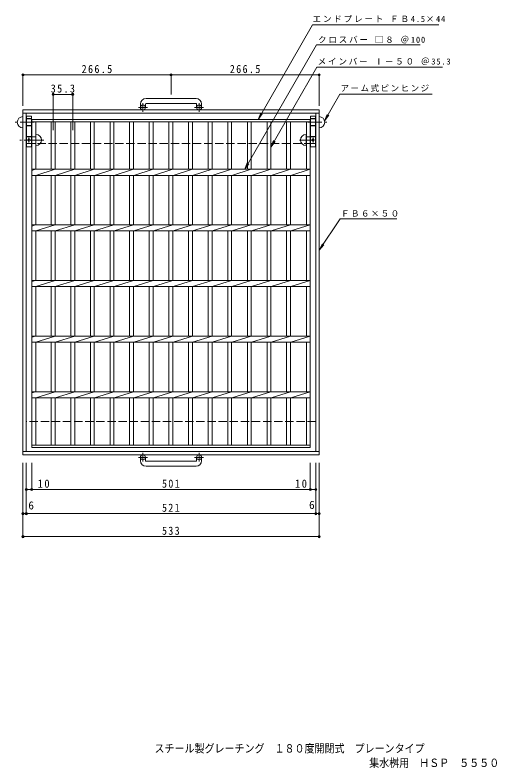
# Model space of a CAD drawing. Units: millimetres, scale not verified. Extents: x -677 to 866, y -688 to 666.
# Drawn here: x -677 to 190, y -688 to 666 of the extents above; entities that cross this region are included whole.
import ezdxf
from ezdxf.enums import TextEntityAlignment as Align

# ---------------------------------------------------------------- set-up
doc = ezdxf.new("R2010")
doc.units = ezdxf.units.MM
doc.header["$LTSCALE"] = 5
doc.header["$PDMODE"] = 32
doc.header["$PDSIZE"] = 4
doc.linetypes.add('CHAIN1', pattern=[8, 5, -1, 1, -1])
doc.linetypes.add('DASHED3', pattern=[4, 3, -1])
for name, color, linetype, lineweight in [('B-1', 2, 'Continuous', 9), ('B-2', 3, 'Continuous', 9), ('B-4', 7, 'Continuous', 9), ('B-5', 7, 'Continuous', 9), ('B-8', 3, 'Continuous', 9)]:
    doc.layers.add(name, color=color, linetype=linetype, lineweight=lineweight)
doc.layers.add('F-5_F-5ﾚｲﾔ', color=2, linetype='Continuous')
doc.styles.add('ＭＳ ゴシック', font='')
doc.styles.get('ＭＳ ゴシック').set_extended_font_data('MS Gothic')

msp = doc.modelspace()

# ---------------------------------------------------------------- linework, layer by layer
at = {"layer": 'B-1'}
for p, q in [((-351.429, 515.96), (-441.429, 515.96)), ((-451.429, 505.96), (-451.429, 499.859)), ((-442.429, 505.96), (-442.429, 499.859)), ((-441.429, 506.959), (-351.429, 506.959)), ((-350.429, 505.96), (-350.429, 499.859)), ((-341.429, 505.96), (-341.429, 499.859)), ((-662.929, 495.359), (-129.929, 495.359)), ((-662.929, -124.641), (-662.929, 495.359)), ((-662.929, 489.359), (-129.929, 489.359)), ((-656.929, -118.641), (-656.929, 489.359)), ((-135.929, 489.359), (-135.929, -118.641)), ((-129.929, 495.359), (-129.929, -124.641)), ((-129.929, -118.641), (-662.929, -118.641)), ((-129.929, -124.641), (-662.929, -124.641)), ((-451.429, -135.241), (-451.429, -129.141)), ((-442.429, -135.241), (-442.429, -129.141)), ((-350.429, -135.241), (-350.429, -129.141)), ((-341.429, -135.241), (-341.429, -129.141)), ((-441.429, -136.241), (-351.429, -136.241)), ((-351.429, -145.241), (-441.429, -145.241))]:
    msp.add_line(p, q, dxfattribs=at)
at = {"layer": 'B-1', "linetype": 'CHAIN1'}
for p, q in [((-446.929, 491.752), (-446.929, 507.349)), ((-345.929, 491.752), (-345.929, 507.349)), ((-438.766, 499.859), (-455.173, 499.859)), ((-337.766, 499.859), (-354.173, 499.859)), ((-446.929, -121.033), (-446.929, -136.631)), ((-345.929, -121.033), (-345.929, -136.631)), ((-438.766, -129.141), (-455.173, -129.141)), ((-337.766, -129.141), (-354.173, -129.141))]:
    msp.add_line(p, q, dxfattribs=at)
at = {"layer": 'B-1', "linetype": 'DASHED3'}
for p, q in [((-656.929, 435.359), (-135.929, 435.359)), ((-135.929, -64.641), (-656.929, -64.641))]:
    msp.add_line(p, q, dxfattribs=at)
at = {"layer": 'B-1'}
for centre in [(-446.929, 499.859), (-345.929, 499.859), (-446.929, -129.141), (-345.929, -129.141)]:
    msp.add_circle(centre, 4.5, dxfattribs=at)
for centre, radius, start, end in [((-441.429, 505.96), 10, 90, 180), ((-351.429, 505.96), 10, 0, 90), ((-441.429, 505.96), 1, 90, 180), ((-351.429, 505.96), 1, 0, 90), ((-441.429, -135.241), 10, 180, 270), ((-441.429, -135.241), 1, 180, 270), ((-351.429, -135.241), 10, 270, 0), ((-351.429, -135.241), 1, 270, 0)]:
    msp.add_arc(centre, radius, start, end, dxfattribs=at)
at = {"layer": 'B-2'}
for p, q in [((-656.429, 479.359), (-656.929, 479.359)), ((-646.929, 478.359), (-145.929, 478.359)), ((-646.929, -111.641), (-646.929, 478.359)), ((-646.929, 473.86), (-145.929, 473.86)), ((-639.929, 388.86), (-639.929, 473.86)), ((-612.029, 473.86), (-612.029, 388.86)), ((-605.029, 473.86), (-605.029, 388.86)), ((-576.728, 473.86), (-576.728, 388.86)), ((-569.729, 473.86), (-569.729, 388.86)), ((-541.428, 473.86), (-541.428, 388.86)), ((-534.428, 473.86), (-534.428, 388.86)), ((-506.129, 473.86), (-506.129, 388.86)), ((-499.129, 473.86), (-499.129, 388.86)), ((-470.828, 473.86), (-470.828, 388.86)), ((-463.828, 473.86), (-463.828, 388.86)), ((-435.528, 473.86), (-435.528, 388.86)), ((-428.528, 473.86), (-428.528, 388.86)), ((-400.228, 473.86), (-400.228, 388.86)), ((-393.228, 473.86), (-393.228, 388.86)), ((-364.928, 473.86), (-364.928, 388.86)), ((-357.928, 473.86), (-357.928, 388.86)), ((-329.628, 473.86), (-329.628, 388.86)), ((-322.628, 473.86), (-322.628, 388.86)), ((-294.328, 473.86), (-294.328, 388.86)), ((-287.327, 473.86), (-287.327, 388.86)), ((-259.027, 473.86), (-259.027, 388.86)), ((-252.027, 473.86), (-252.027, 388.86)), ((-223.727, 473.86), (-223.727, 388.86)), ((-216.727, 473.86), (-216.727, 388.86)), ((-188.427, 473.86), (-188.427, 388.86)), ((-181.427, 473.86), (-181.427, 388.86)), ((-152.93, 473.86), (-152.93, 388.86)), ((-145.929, 478.359), (-145.929, -111.641)), ((-136.429, 479.359), (-135.929, 479.359)), ((-656.429, 467.359), (-656.929, 467.359)), ((-136.429, 467.359), (-135.929, 467.359)), ((-646.929, 386.779), (-640.329, 388.86)), ((-646.929, 388.86), (-145.929, 388.86)), ((-639.929, 377.86), (-605.029, 388.86)), ((-604.628, 377.86), (-569.729, 388.86)), ((-569.329, 377.86), (-534.429, 388.86)), ((-534.028, 377.86), (-499.129, 388.86)), ((-498.729, 377.86), (-463.829, 388.86)), ((-463.429, 377.86), (-428.529, 388.86)), ((-428.128, 377.86), (-393.229, 388.86)), ((-392.828, 377.86), (-357.928, 388.86)), ((-357.528, 377.86), (-322.628, 388.86)), ((-322.228, 377.86), (-287.328, 388.86)), ((-286.928, 377.86), (-252.028, 388.86)), ((-251.627, 377.86), (-216.728, 388.86)), ((-216.327, 377.86), (-181.427, 388.86)), ((-181.027, 377.86), (-146.127, 388.86)), ((-646.929, 377.86), (-145.929, 377.86)), ((-639.929, 288.859), (-639.929, 377.86)), ((-612.029, 377.86), (-612.029, 288.859)), ((-605.029, 377.86), (-605.029, 288.859)), ((-576.728, 377.86), (-576.728, 288.859)), ((-569.729, 377.86), (-569.729, 288.859)), ((-541.428, 377.86), (-541.428, 288.859)), ((-534.428, 377.86), (-534.428, 288.859)), ((-506.129, 377.86), (-506.129, 288.859)), ((-499.129, 377.86), (-499.129, 288.859)), ((-470.828, 377.86), (-470.828, 288.859)), ((-463.828, 377.86), (-463.828, 288.859)), ((-435.528, 377.86), (-435.528, 288.859)), ((-428.528, 377.86), (-428.528, 288.859)), ((-400.228, 377.86), (-400.228, 288.859)), ((-393.228, 377.86), (-393.228, 288.859)), ((-364.928, 377.86), (-364.928, 288.859)), ((-357.928, 377.86), (-357.928, 288.859)), ((-329.628, 377.86), (-329.628, 288.859)), ((-322.628, 377.86), (-322.628, 288.859)), ((-294.328, 377.86), (-294.328, 288.859)), ((-287.327, 377.86), (-287.327, 288.859)), ((-259.027, 377.86), (-259.027, 288.859)), ((-252.027, 377.86), (-252.027, 288.859)), ((-223.727, 377.86), (-223.727, 288.859)), ((-216.727, 377.86), (-216.727, 288.859)), ((-188.427, 377.86), (-188.427, 288.859)), ((-181.427, 377.86), (-181.427, 288.859)), ((-152.93, 377.86), (-152.93, 288.859)), ((-646.929, 286.779), (-640.329, 288.86)), ((-646.929, 288.86), (-145.929, 288.86)), ((-639.929, 277.86), (-605.029, 288.86)), ((-604.628, 277.86), (-569.729, 288.86)), ((-569.329, 277.86), (-534.429, 288.86)), ((-534.028, 277.86), (-499.129, 288.86)), ((-498.729, 277.86), (-463.829, 288.86)), ((-463.429, 277.86), (-428.529, 288.86)), ((-428.128, 277.86), (-393.229, 288.86)), ((-392.828, 277.86), (-357.928, 288.86)), ((-357.528, 277.86), (-322.628, 288.86)), ((-322.228, 277.86), (-287.328, 288.86)), ((-286.928, 277.86), (-252.028, 288.86)), ((-251.627, 277.86), (-216.728, 288.86)), ((-216.327, 277.86), (-181.427, 288.86)), ((-181.027, 277.86), (-146.127, 288.86)), ((-646.929, 277.86), (-145.929, 277.86)), ((-639.929, 188.859), (-639.929, 277.86)), ((-612.029, 277.86), (-612.029, 188.859)), ((-605.029, 277.86), (-605.029, 188.859)), ((-576.728, 277.86), (-576.728, 188.859)), ((-569.729, 277.86), (-569.729, 188.859)), ((-541.428, 277.86), (-541.428, 188.859)), ((-534.428, 277.86), (-534.428, 188.859)), ((-506.129, 277.86), (-506.129, 188.859)), ((-499.129, 277.86), (-499.129, 188.859)), ((-470.828, 277.86), (-470.828, 188.859)), ((-463.828, 277.86), (-463.828, 188.859)), ((-435.528, 277.86), (-435.528, 188.859)), ((-428.528, 277.86), (-428.528, 188.859)), ((-400.228, 277.86), (-400.228, 188.859)), ((-393.228, 277.86), (-393.228, 188.859)), ((-364.928, 277.86), (-364.928, 188.859)), ((-357.928, 277.86), (-357.928, 188.859)), ((-329.628, 277.86), (-329.628, 188.859)), ((-322.628, 277.86), (-322.628, 188.859)), ((-294.328, 277.86), (-294.328, 188.859)), ((-287.327, 277.86), (-287.327, 188.859)), ((-259.027, 277.86), (-259.027, 188.859)), ((-252.027, 277.86), (-252.027, 188.859)), ((-223.727, 277.86), (-223.727, 188.859)), ((-216.727, 277.86), (-216.727, 188.859)), ((-188.427, 277.86), (-188.427, 188.859)), ((-181.427, 277.86), (-181.427, 188.859)), ((-152.93, 277.86), (-152.93, 188.859)), ((-646.929, 186.779), (-640.329, 188.86)), ((-646.929, 188.86), (-145.929, 188.86)), ((-646.929, 177.86), (-145.929, 177.86)), ((-639.929, 177.86), (-605.029, 188.86)), ((-639.929, 88.86), (-639.929, 177.86)), ((-612.029, 177.86), (-612.029, 88.86)), ((-605.029, 177.86), (-605.029, 88.86)), ((-604.628, 177.86), (-569.729, 188.86)), ((-576.728, 177.86), (-576.728, 88.86)), ((-569.729, 177.86), (-569.729, 88.86)), ((-569.329, 177.86), (-534.429, 188.86)), ((-541.428, 177.86), (-541.428, 88.86)), ((-534.428, 177.86), (-534.428, 88.86)), ((-534.028, 177.86), (-499.129, 188.86)), ((-506.129, 177.86), (-506.129, 88.86)), ((-499.129, 177.86), (-499.129, 88.86)), ((-498.729, 177.86), (-463.829, 188.86)), ((-470.828, 177.86), (-470.828, 88.86)), ((-463.828, 177.86), (-463.828, 88.86)), ((-463.429, 177.86), (-428.529, 188.86)), ((-435.528, 177.86), (-435.528, 88.86)), ((-428.528, 177.86), (-428.528, 88.86)), ((-428.128, 177.86), (-393.229, 188.86)), ((-400.228, 177.86), (-400.228, 88.86)), ((-393.228, 177.86), (-393.228, 88.86)), ((-392.828, 177.86), (-357.928, 188.86)), ((-364.928, 177.86), (-364.928, 88.86)), ((-357.928, 177.86), (-357.928, 88.86)), ((-357.528, 177.86), (-322.628, 188.86)), ((-329.628, 177.86), (-329.628, 88.86)), ((-322.628, 177.86), (-322.628, 88.86)), ((-322.228, 177.86), (-287.328, 188.86)), ((-294.328, 177.86), (-294.328, 88.86)), ((-287.327, 177.86), (-287.327, 88.86)), ((-286.928, 177.86), (-252.028, 188.86)), ((-259.027, 177.86), (-259.027, 88.86)), ((-252.027, 177.86), (-252.027, 88.86)), ((-251.627, 177.86), (-216.728, 188.86)), ((-223.727, 177.86), (-223.727, 88.86)), ((-216.727, 177.86), (-216.727, 88.86)), ((-216.327, 177.86), (-181.427, 188.86)), ((-188.427, 177.86), (-188.427, 88.86)), ((-181.427, 177.86), (-181.427, 88.86)), ((-181.027, 177.86), (-146.127, 188.86)), ((-152.93, 177.86), (-152.93, 88.86)), ((-646.929, 86.779), (-640.329, 88.86)), ((-646.929, 88.86), (-145.929, 88.86)), ((-639.929, 77.86), (-605.029, 88.86)), ((-604.628, 77.86), (-569.729, 88.86)), ((-569.329, 77.86), (-534.429, 88.86)), ((-534.028, 77.86), (-499.129, 88.86)), ((-498.729, 77.86), (-463.829, 88.86)), ((-463.429, 77.86), (-428.529, 88.86)), ((-428.128, 77.86), (-393.229, 88.86)), ((-392.828, 77.86), (-357.928, 88.86)), ((-357.528, 77.86), (-322.628, 88.86)), ((-322.228, 77.86), (-287.328, 88.86)), ((-286.928, 77.86), (-252.028, 88.86)), ((-251.627, 77.86), (-216.728, 88.86)), ((-216.327, 77.86), (-181.427, 88.86)), ((-181.027, 77.86), (-146.127, 88.86)), ((-646.929, 77.86), (-145.929, 77.86)), ((-639.929, -11.141), (-639.929, 77.86)), ((-612.029, 77.86), (-612.029, -11.141)), ((-605.029, 77.86), (-605.029, -11.141)), ((-576.728, 77.86), (-576.728, -11.141)), ((-569.729, 77.86), (-569.729, -11.141)), ((-541.428, 77.86), (-541.428, -11.141)), ((-534.428, 77.86), (-534.428, -11.141)), ((-506.129, 77.86), (-506.129, -11.141)), ((-499.129, 77.86), (-499.129, -11.141)), ((-470.828, 77.86), (-470.828, -11.141)), ((-463.828, 77.86), (-463.828, -11.141)), ((-435.528, 77.86), (-435.528, -11.141)), ((-428.528, 77.86), (-428.528, -11.141)), ((-400.228, 77.86), (-400.228, -11.141)), ((-393.228, 77.86), (-393.228, -11.141)), ((-364.928, 77.86), (-364.928, -11.141)), ((-357.928, 77.86), (-357.928, -11.141)), ((-329.628, 77.86), (-329.628, -11.141)), ((-322.628, 77.86), (-322.628, -11.141)), ((-294.328, 77.86), (-294.328, -11.141)), ((-287.327, 77.86), (-287.327, -11.141)), ((-259.027, 77.86), (-259.027, -11.141)), ((-252.027, 77.86), (-252.027, -11.141)), ((-223.727, 77.86), (-223.727, -11.141)), ((-216.727, 77.86), (-216.727, -11.141)), ((-188.427, 77.86), (-188.427, -11.141)), ((-181.427, 77.86), (-181.427, -11.141)), ((-152.93, 77.86), (-152.93, -11.141)), ((-646.929, -13.221), (-640.329, -11.14)), ((-646.929, -11.141), (-145.929, -11.141)), ((-639.929, -22.14), (-605.029, -11.14)), ((-604.628, -22.14), (-569.729, -11.14)), ((-569.329, -22.14), (-534.429, -11.14)), ((-534.028, -22.14), (-499.129, -11.14)), ((-498.729, -22.14), (-463.829, -11.14)), ((-463.429, -22.14), (-428.529, -11.14)), ((-428.128, -22.14), (-393.229, -11.14)), ((-392.828, -22.14), (-357.928, -11.14)), ((-357.528, -22.14), (-322.628, -11.14)), ((-322.228, -22.14), (-287.328, -11.14)), ((-286.928, -22.14), (-252.028, -11.14)), ((-251.627, -22.14), (-216.728, -11.14)), ((-216.327, -22.14), (-181.427, -11.14)), ((-181.027, -22.14), (-146.127, -11.14)), ((-646.929, -22.14), (-145.929, -22.14)), ((-639.929, -107.141), (-639.929, -22.14)), ((-612.029, -22.14), (-612.029, -107.141)), ((-605.029, -22.14), (-605.029, -107.141)), ((-576.728, -22.14), (-576.728, -107.141)), ((-569.729, -22.14), (-569.729, -107.141)), ((-541.428, -22.14), (-541.428, -107.141)), ((-534.428, -22.14), (-534.428, -107.141)), ((-506.129, -22.14), (-506.129, -107.141)), ((-499.129, -22.14), (-499.129, -107.141)), ((-470.828, -22.14), (-470.828, -107.141)), ((-463.828, -22.14), (-463.828, -107.141)), ((-435.528, -22.14), (-435.528, -107.141)), ((-428.528, -22.14), (-428.528, -107.141)), ((-400.228, -22.14), (-400.228, -107.141)), ((-393.228, -22.14), (-393.228, -107.141)), ((-364.928, -22.14), (-364.928, -107.141)), ((-357.928, -22.14), (-357.928, -107.141)), ((-329.628, -22.14), (-329.628, -107.141)), ((-322.628, -22.14), (-322.628, -107.141)), ((-294.328, -22.14), (-294.328, -107.141)), ((-287.327, -22.14), (-287.327, -107.141)), ((-259.027, -22.14), (-259.027, -107.141)), ((-252.027, -22.14), (-252.027, -107.141)), ((-223.727, -22.14), (-223.727, -107.141)), ((-216.727, -22.14), (-216.727, -107.141)), ((-188.427, -22.14), (-188.427, -107.141)), ((-181.427, -22.14), (-181.427, -107.141)), ((-152.93, -22.14), (-152.93, -107.141)), ((-145.929, -107.141), (-646.929, -107.141)), ((-145.929, -111.641), (-646.929, -111.641))]:
    msp.add_line(p, q, dxfattribs=at)
at = {"layer": 'B-2', "linetype": 'DASHED3'}
for p, q in [((-647.429, 479.859), (-656.429, 479.859)), ((-647.429, 479.359), (-656.429, 479.359)), ((-145.429, 479.859), (-136.429, 479.859)), ((-145.429, 479.359), (-136.429, 479.359)), ((-647.429, 467.359), (-656.429, 467.359)), ((-647.429, 466.859), (-656.429, 466.859)), ((-145.429, 467.359), (-136.429, 467.359)), ((-145.429, 466.859), (-136.429, 466.859)), ((-647.429, 447.859), (-656.429, 447.859)), ((-145.429, 447.859), (-136.429, 447.859)), ((-647.429, 434.859), (-656.429, 434.859)), ((-145.429, 434.859), (-136.429, 434.859))]:
    msp.add_line(p, q, dxfattribs=at)
at = {"layer": 'B-4'}
for p, q in [((-662.929, 502.859), (-662.929, 560.013)), ((-662.929, 558.513), (-337.929, 558.513)), ((-396.429, 523.46), (-396.429, 560.013)), ((-337.929, 558.513), (-129.929, 558.513)), ((-129.929, 502.859), (-129.929, 560.013)), ((-608.529, 459.326), (-608.529, 524.916)), ((-608.529, 523.416), (-573.229, 523.416)), ((-573.229, 459.326), (-573.229, 524.916)), ((-662.929, -138.931), (-662.929, -273.104)), ((-656.929, -138.931), (-656.929, -231.789)), ((-646.929, -138.931), (-646.929, -188.422)), ((-145.929, -138.931), (-145.929, -188.422)), ((-135.929, -138.931), (-135.929, -231.789)), ((-129.929, -138.931), (-129.929, -273.104)), ((-656.929, -186.922), (-644.429, -186.922)), ((-644.429, -186.922), (-148.429, -186.922)), ((-148.429, -186.922), (-135.929, -186.922)), ((-662.929, -271.604), (-129.929, -271.604))]:
    msp.add_line(p, q, dxfattribs=at)
msp.add_lwpolyline([(-662.929, -230.289), (-656.929, -230.289), (-135.929, -230.289), (-129.929, -230.289)], dxfattribs=at)
for p in [(-662.929, 558.513), (-396.429, 558.513), (-129.929, 558.513), (-608.529, 523.416), (-573.229, 523.416), (-656.929, -186.922), (-646.929, -186.922), (-145.929, -186.922), (-135.929, -186.922), (-662.929, -230.289), (-656.929, -230.289), (-135.929, -230.289), (-129.929, -230.289), (-662.929, -271.604), (-129.929, -271.604)]:
    msp.add_point(p, dxfattribs=at)
at = {"layer": 'B-5'}
for p, q in [((-141.735, 648.38), (85.562, 648.38)), ((-134.738, 612.632), (52.089, 612.632)), ((-133.829, 572.371), (92.168, 572.371)), ((-92.676, 523.655), (73.136, 523.655)), ((-239.896, 478.359), (-232.287, 488.276)), ((-120.254, 475.889), (-112.645, 485.805)), ((-216.727, 428.786), (-209.118, 438.703)), ((-263.933, 388.86), (-256.323, 398.777)), ((-92.252, 299.968), (9.966, 299.968)), ((-129.706, 243.349), (-121.44, 252.726))]:
    msp.add_line(p, q, dxfattribs=at)
for points in [[(-141.735, 648.38), (-239.896, 478.359), (-235.113, 489.908)], [(-134.738, 612.632), (-263.933, 388.86), (-259.149, 400.408)], [(-133.829, 572.371), (-216.727, 428.786), (-211.944, 440.335)], [(-92.676, 523.655), (-120.254, 475.889), (-115.471, 487.437)], [(-92.252, 299.968), (-129.706, 243.349), (-124.148, 254.545)]]:
    msp.add_lwpolyline(points, dxfattribs=at)
at = {"layer": 'B-8'}
for p, q in [((-647.429, 484.359), (-647.429, 429.359)), ((-145.429, 484.359), (-145.429, 429.359)), ((-639.429, 451.359), (-639.429, 431.36)), ((-153.429, 451.359), (-153.429, 431.36)), ((-647.429, 429.359), (-656.429, 429.359)), ((-145.429, 429.359), (-136.429, 429.359))]:
    msp.add_line(p, q, dxfattribs=at)
at = {"layer": 'B-8', "linetype": 'CHAIN1'}
for p, q in [((-642.769, 473.359), (-677.022, 473.359)), ((-150.089, 473.359), (-115.836, 473.359)), ((-625.36, 441.359), (-668.169, 441.359)), ((-651.929, 445.369), (-651.929, 437.188)), ((-165.498, 441.359), (-135.929, 441.359)), ((-140.929, 445.369), (-140.929, 437.188))]:
    msp.add_line(p, q, dxfattribs=at)
at = {"layer": 'B-8', "linetype": 'DASHED3'}
for p, q in [((-639.429, 447.359), (-656.429, 447.359)), ((-153.429, 447.359), (-136.429, 447.359)), ((-639.429, 435.359), (-656.429, 435.359)), ((-153.429, 435.359), (-136.429, 435.359))]:
    msp.add_line(p, q, dxfattribs=at)
at = {"layer": 'B-8'}
for points in [[(-647.429, 484.359), (-656.429, 484.359), (-656.429, 429.359)], [(-145.429, 484.359), (-136.429, 484.359), (-136.429, 429.359)]]:
    msp.add_lwpolyline(points, dxfattribs=at)
for centre in [(-651.929, 441.359), (-140.929, 441.359)]:
    msp.add_circle(centre, 2, dxfattribs=at)
for centre, start, end in [((-662.929, 473.359), 90, 270), ((-129.929, 473.359), 270, 90), ((-639.429, 441.359), 270, 90), ((-153.429, 441.359), 90, 270)]:
    msp.add_arc(centre, 10, start, end, dxfattribs=at)

# ---------------------------------------------------------------- texts
at = {"layer": 'B-4', "color": 2, "style": 'ＭＳ ゴシック'}
for p in [(-653.045, -227.261), (-148.034, -226.283)]:
    msp.add_text('6', height=14.66, dxfattribs=at).set_placement(p, align=Align.BOTTOM_LEFT)
at = {"layer": 'B-4', "color": 2, "char_height": 14.66, "attachment_point": 7, "style": 'ＭＳ ゴシック'}
for s, insert in [('\\T1.28;\\W0.9;266.5', (-557.179, 561.513)), ('\\T1.28;\\W0.9;266.5', (-290.679, 561.513)), ('\\T1.28;\\W0.9;35.3', (-612.754, 526.416)), ('\\T1.27;\\W0.95;10', (-636.343, -183.922)), ('\\T1.27;\\W0.9;501', (-412.679, -183.922)), ('\\T1.27;\\W0.95;10', (-173.33, -183.922)), ('\\T1.27;\\W0.9;521', (-412.679, -227.289)), ('\\T1.27;\\W0.9;533', (-412.679, -268.604))]:
    msp.add_mtext(s, dxfattribs=dict(at, insert=insert))
at = {"layer": 'B-5', "char_height": 11, "attachment_point": 7, "style": 'ＭＳ ゴシック'}
for s, insert in [('\\T1.21;エンドプレート\\~ＦＢ4.5×44', (-141.755, 652.921)), ('\\T1.21;クロスバー\\~□８\\~＠100', (-131.991, 615.085)), ('\\T1.21;メインバー\\~Ⅰ－５０\\~＠35.3', (-132.601, 576.028)), ('\\T1.17;アーム式ピンヒンジ', (-91.589, 527.711)), ('\\T1.17;ＦＢ６×５０', (-90.837, 303.601))]:
    msp.add_mtext(s, dxfattribs=dict(at, insert=insert))
at = {"layer": 'F-5_F-5ﾚｲﾔ', "style": 'ＭＳ ゴシック', "width": 0.9}
for s, p in [('スチール製グレーチング\u3000１８０度開閉式\u3000プレーンタイプ', (-426.188, -664.293)), ('集水桝用\u3000ＨＳＰ\u3000５５５０', (-39.905, -690.26))]:
    msp.add_text(s, height=14.66, dxfattribs=at).set_placement(p, align=Align.BOTTOM_LEFT)

doc.saveas('drawing.dxf')
